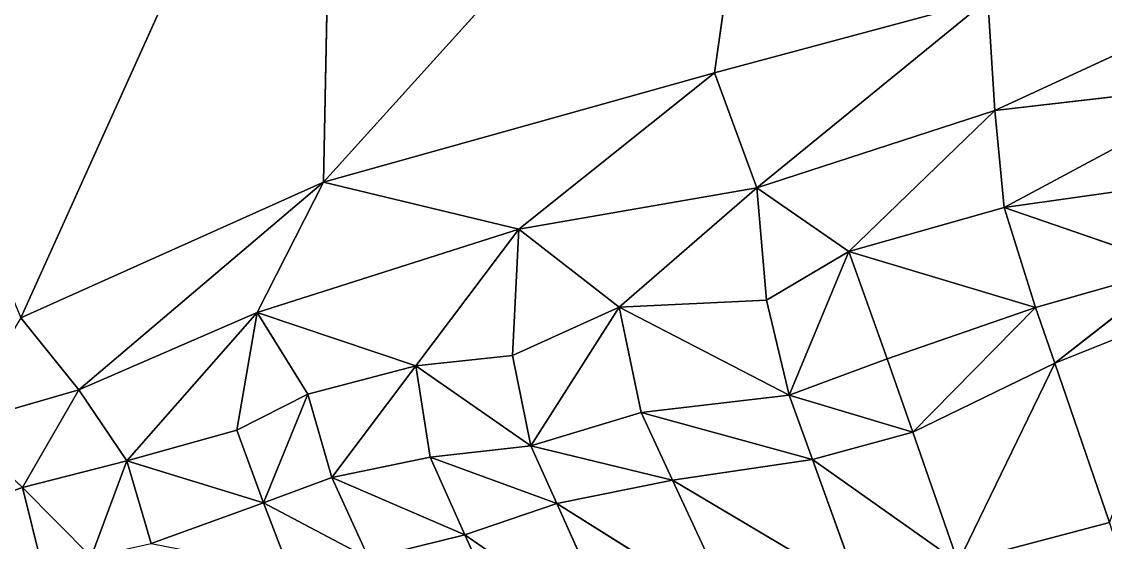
# Model space of a CAD drawing. Header units: metres. Extents: x 0 to 613718, y 0 to 269741.
# Drawn here: x 613026.8 to 613338.9, y 267575.1 to 267725.1 of the extents above; entities that cross this region are included whole.
import ezdxf

# ---------------------------------------------------------------- set-up
doc = ezdxf.new("R2010")
doc.units = ezdxf.units.M
doc.layers.get('0').update_dxf_attribs({"color": 13, "true_color": 0xff5454})

# ---------------------------------------------------------------- blocks, each defined once
blk = doc.blocks.new('Group1_1')
for p, q in [((613026.51, 267639.74, 245.8), (613116.81, 267839.92, 246.37)), ((613116.81, 267839.92, 246.37), (613113.69, 267678.84, 245.93)), ((613113.69, 267678.84, 245.93), (613242.02, 267820.95, 246.54)), ((613226.27, 267710.3, 246.09), (613242.02, 267820.95, 246.54)), ((613307.05, 267699.52, 246.11), (613418.91, 267751.3, 246.44)), ((613305.04, 267731.53, 246.22), (613226.27, 267710.3, 246.09)), ((613238.52, 267677.25, 246), (613305.04, 267731.53, 246.22)), ((613305.04, 267731.53, 246.22), (613307.05, 267699.52, 246.11)), ((613113.69, 267678.84, 245.93), (613226.27, 267710.3, 246.09)), ((613226.27, 267710.3, 246.09), (613169.99, 267665.26, 245.94)), ((613226.27, 267710.3, 246.09), (613238.52, 267677.25, 246)), ((613376.9, 267707.53, 246.16), (613307.05, 267699.52, 246.11)), ((613309.73, 267671.58, 245.99), (613376.9, 267707.53, 246.16)), ((613307.05, 267699.52, 246.11), (613238.52, 267677.25, 246)), ((613264.97, 267658.83, 245.94), (613307.05, 267699.52, 246.11)), ((613307.05, 267699.52, 246.11), (613309.73, 267671.58, 245.99)), ((613113.69, 267678.84, 245.93), (613026.51, 267639.74, 245.8)), ((613043.21, 267619, 245.77), (613113.69, 267678.84, 245.93)), ((613094.61, 267641.27, 245.83), (613113.69, 267678.84, 245.93)), ((613169.99, 267665.26, 245.94), (613113.69, 267678.84, 245.93)), ((613238.52, 267677.25, 246), (613169.99, 267665.26, 245.94)), ((613238.52, 267677.25, 246), (613198.82, 267642.85, 245.88)), ((613241.26, 267644.84, 245.9), (613238.52, 267677.25, 246)), ((613238.52, 267677.25, 246), (613264.97, 267658.83, 245.94)), ((613353.31, 267677.72, 246.02), (613309.73, 267671.58, 245.99)), ((613264.97, 267658.83, 245.94), (613309.73, 267671.58, 245.99)), ((613309.73, 267671.58, 245.99), (613359.66, 267654.31, 245.89)), ((613318.79, 267642.77, 245.86), (613309.73, 267671.58, 245.99)), ((613169.99, 267665.26, 245.94), (613094.61, 267641.27, 245.83)), ((613140.24, 267625.95, 245.83), (613169.99, 267665.26, 245.94)), ((613169.99, 267665.26, 245.94), (613168.09, 267628.85, 245.85)), ((613169.99, 267665.26, 245.94), (613198.82, 267642.85, 245.88)), ((613264.97, 267658.83, 245.94), (613241.26, 267644.84, 245.9)), ((613247.85, 267617.44, 245.81), (613264.97, 267658.83, 245.94)), ((613264.97, 267658.83, 245.94), (613318.79, 267642.77, 245.86)), ((613276.08, 267627.94, 245.83), (613264.97, 267658.83, 245.94)), ((613359.66, 267654.31, 245.89), (613318.79, 267642.77, 245.86)), ((613324.3, 267626.66, 245.78), (613359.66, 267654.31, 245.89)), ((613198.82, 267642.85, 245.88), (613168.09, 267628.85, 245.85)), ((613173.44, 267602.86, 245.78), (613198.82, 267642.85, 245.88)), ((613198.82, 267642.85, 245.88), (613241.26, 267644.84, 245.9)), ((613198.82, 267642.85, 245.88), (613205.14, 267612.46, 245.8)), ((613247.85, 267617.44, 245.81), (613198.82, 267642.85, 245.88)), ((613247.85, 267617.44, 245.81), (613241.26, 267644.84, 245.9)), ((613318.79, 267642.77, 245.86), (613276.08, 267627.94, 245.83)), ((613283.45, 267606.79, 245.74), (613318.79, 267642.77, 245.86)), ((613318.79, 267642.77, 245.86), (613324.3, 267626.66, 245.78)), ((613026.51, 267639.74, 245.8), (613043.21, 267619, 245.77)), ((613043.21, 267619, 245.77), (613094.61, 267641.27, 245.83)), ((613057.05, 267598.57, 245.75), (613094.61, 267641.27, 245.83)), ((613094.61, 267641.27, 245.83), (613088.69, 267607.34, 245.78)), ((613094.61, 267641.27, 245.83), (613140.24, 267625.95, 245.83)), ((613109.21, 267617.79, 245.81), (613094.61, 267641.27, 245.83)), ((613363.65, 267642.47, 245.81), (613324.3, 267626.66, 245.78)), ((613168.09, 267628.85, 245.85), (613140.24, 267625.95, 245.83)), ((613168.09, 267628.85, 245.85), (613173.44, 267602.86, 245.78)), ((613276.08, 267627.94, 245.83), (613247.85, 267617.44, 245.81)), ((613283.45, 267606.79, 245.74), (613276.08, 267627.94, 245.83)), ((613109.21, 267617.79, 245.81), (613140.24, 267625.95, 245.83)), ((613140.24, 267625.95, 245.83), (613116.12, 267593.78, 245.75)), ((613140.24, 267625.95, 245.83), (613144.42, 267599.6, 245.77)), ((613173.44, 267602.86, 245.78), (613140.24, 267625.95, 245.83)), ((613324.3, 267626.66, 245.78), (613283.45, 267606.79, 245.74)), ((613324.3, 267626.66, 245.78), (613296.52, 267569.29, 245.72)), ((613324.3, 267626.66, 245.78), (613340.02, 267580.73, 245.76)), ((613043.21, 267619, 245.77), (613008.03, 267608.81, 245.74)), ((613027.01, 267590.87, 245.73), (613043.21, 267619, 245.77)), ((613043.21, 267619, 245.77), (613057.05, 267598.57, 245.75)), ((613109.21, 267617.79, 245.81), (613088.69, 267607.34, 245.78)), ((613109.21, 267617.79, 245.81), (613096.37, 267586.4, 245.74)), ((613116.12, 267593.78, 245.75), (613109.21, 267617.79, 245.81)), ((613205.14, 267612.46, 245.8), (613247.85, 267617.44, 245.81)), ((613247.85, 267617.44, 245.81), (613283.45, 267606.79, 245.74)), ((613254.53, 267598.94, 245.74), (613247.85, 267617.44, 245.81)), ((613173.44, 267602.86, 245.78), (613205.14, 267612.46, 245.8)), ((613205.14, 267612.46, 245.8), (613214.2, 267592.96, 245.74)), ((613254.53, 267598.94, 245.74), (613205.14, 267612.46, 245.8)), ((613027.01, 267590.87, 245.73), (613008.03, 267608.81, 245.74)), ((613088.69, 267607.34, 245.78), (613057.05, 267598.57, 245.75)), ((613088.69, 267607.34, 245.78), (613096.37, 267586.4, 245.74)), ((613283.45, 267606.79, 245.74), (613254.53, 267598.94, 245.74)), ((613283.45, 267606.79, 245.74), (613296.52, 267569.29, 245.72)), ((613144.42, 267599.6, 245.77), (613173.44, 267602.86, 245.78)), ((613173.44, 267602.86, 245.78), (613214.2, 267592.96, 245.74)), ((613180.9, 267586.26, 245.72), (613173.44, 267602.86, 245.78)), ((613144.42, 267599.6, 245.77), (613116.12, 267593.78, 245.75)), ((613144.42, 267599.6, 245.77), (613180.9, 267586.26, 245.72)), ((613144.42, 267599.6, 245.77), (613154.44, 267577.26, 245.72)), ((613214.2, 267592.96, 245.74), (613254.53, 267598.94, 245.74)), ((613268.25, 267560.91, 245.72), (613254.53, 267598.94, 245.74)), ((613254.53, 267598.94, 245.74), (613296.52, 267569.29, 245.72)), ((613057.05, 267598.57, 245.75), (613027.01, 267590.87, 245.73)), ((613046.77, 267570.83, 245.71), (613057.05, 267598.57, 245.75)), ((613057.05, 267598.57, 245.75), (613064.02, 267574.76, 245.72)), ((613096.37, 267586.4, 245.74), (613057.05, 267598.57, 245.75)), ((613096.37, 267586.4, 245.74), (613116.12, 267593.78, 245.75)), ((613116.12, 267593.78, 245.75), (613154.44, 267577.26, 245.72)), ((613116.12, 267593.78, 245.75), (613126.76, 267570.42, 245.71)), ((613180.9, 267586.26, 245.72), (613214.2, 267592.96, 245.74)), ((613214.2, 267592.96, 245.74), (613268.25, 267560.91, 245.72)), ((613232.34, 267553.95, 245.72), (613214.2, 267592.96, 245.74)), ((612998.98, 267581.18, 245.71), (613027.01, 267590.87, 245.73)), ((613046.77, 267570.83, 245.71), (613027.01, 267590.87, 245.73)), ((613027.01, 267590.87, 245.73), (613032.71, 267567.98, 245.71)), ((613064.02, 267574.76, 245.72), (613096.37, 267586.4, 245.74)), ((613096.37, 267586.4, 245.74), (613103.86, 267566.98, 245.71)), ((613126.76, 267570.42, 245.71), (613096.37, 267586.4, 245.74)), ((613180.9, 267586.26, 245.72), (613154.44, 267577.26, 245.72)), ((613198.79, 267546.5, 245.73), (613180.9, 267586.26, 245.72)), ((613180.9, 267586.26, 245.72), (613232.34, 267553.95, 245.72)), ((613340.02, 267580.73, 245.76), (613296.52, 267569.29, 245.72)), ((613126.76, 267570.42, 245.71), (613154.44, 267577.26, 245.72)), ((613154.44, 267577.26, 245.72), (613198.79, 267546.5, 245.73)), ((613154.44, 267577.26, 245.72), (613171.73, 267538.71, 245.71))]:
    blk.add_line(p, q)
mesh = blk.add_polyface()
corners = [(613116.81, 267839.92, 246.37), (612971.08, 267773.34, 246.02), (613026.51, 267639.74, 245.8)]
mesh.append_faces([[corners[k] for k in face] for face in [(0, 1, 2)]])
mesh = blk.add_polyface()
corners = [(613116.81, 267839.92, 246.37), (613026.51, 267639.74, 245.8), (613113.69, 267678.84, 245.93)]
mesh.append_faces([[corners[k] for k in face] for face in [(0, 1, 2)]])
mesh = blk.add_polyface()
corners = [(613242.02, 267820.95, 246.54), (613116.81, 267839.92, 246.37), (613113.69, 267678.84, 245.93)]
mesh.append_faces([[corners[k] for k in face] for face in [(0, 1, 2)]])
mesh = blk.add_polyface()
corners = [(613242.02, 267820.95, 246.54), (613113.69, 267678.84, 245.93), (613226.27, 267710.3, 246.09)]
mesh.append_faces([[corners[k] for k in face] for face in [(0, 1, 2)]])
mesh = blk.add_polyface()
corners = [(613305.04, 267731.53, 246.22), (613242.02, 267820.95, 246.54), (613226.27, 267710.3, 246.09)]
mesh.append_faces([[corners[k] for k in face] for face in [(0, 1, 2)]])
mesh = blk.add_polyface()
corners = [(613418.91, 267751.3, 246.44), (613305.04, 267731.53, 246.22), (613307.05, 267699.52, 246.11)]
mesh.append_faces([[corners[k] for k in face] for face in [(0, 1, 2)]])
mesh = blk.add_polyface()
corners = [(613418.91, 267751.3, 246.44), (613307.05, 267699.52, 246.11), (613376.9, 267707.53, 246.16)]
mesh.append_faces([[corners[k] for k in face] for face in [(0, 1, 2)]])
mesh = blk.add_polyface()
corners = [(613305.04, 267731.53, 246.22), (613226.27, 267710.3, 246.09), (613238.52, 267677.25, 246)]
mesh.append_faces([[corners[k] for k in face] for face in [(0, 1, 2)]])
mesh = blk.add_polyface()
corners = [(613307.05, 267699.52, 246.11), (613305.04, 267731.53, 246.22), (613238.52, 267677.25, 246)]
mesh.append_faces([[corners[k] for k in face] for face in [(0, 1, 2)]])
mesh = blk.add_polyface()
corners = [(613226.27, 267710.3, 246.09), (613113.69, 267678.84, 245.93), (613169.99, 267665.26, 245.94)]
mesh.append_faces([[corners[k] for k in face] for face in [(0, 1, 2)]])
mesh = blk.add_polyface()
corners = [(613238.52, 267677.25, 246), (613226.27, 267710.3, 246.09), (613169.99, 267665.26, 245.94)]
mesh.append_faces([[corners[k] for k in face] for face in [(0, 1, 2)]])
mesh = blk.add_polyface()
corners = [(613376.9, 267707.53, 246.16), (613307.05, 267699.52, 246.11), (613309.73, 267671.58, 245.99)]
mesh.append_faces([[corners[k] for k in face] for face in [(0, 1, 2)]])
mesh = blk.add_polyface()
corners = [(613376.9, 267707.53, 246.16), (613309.73, 267671.58, 245.99), (613353.31, 267677.72, 246.02)]
mesh.append_faces([[corners[k] for k in face] for face in [(0, 1, 2)]])
mesh = blk.add_polyface()
corners = [(613307.05, 267699.52, 246.11), (613238.52, 267677.25, 246), (613264.97, 267658.83, 245.94)]
mesh.append_faces([[corners[k] for k in face] for face in [(0, 1, 2)]])
mesh = blk.add_polyface()
corners = [(613309.73, 267671.58, 245.99), (613307.05, 267699.52, 246.11), (613264.97, 267658.83, 245.94)]
mesh.append_faces([[corners[k] for k in face] for face in [(0, 1, 2)]])
mesh = blk.add_polyface()
corners = [(613113.69, 267678.84, 245.93), (613026.51, 267639.74, 245.8), (613043.21, 267619, 245.77)]
mesh.append_faces([[corners[k] for k in face] for face in [(0, 1, 2)]])
mesh = blk.add_polyface()
corners = [(613113.69, 267678.84, 245.93), (613043.21, 267619, 245.77), (613094.61, 267641.27, 245.83)]
mesh.append_faces([[corners[k] for k in face] for face in [(0, 1, 2)]])
mesh = blk.add_polyface()
corners = [(613169.99, 267665.26, 245.94), (613113.69, 267678.84, 245.93), (613094.61, 267641.27, 245.83)]
mesh.append_faces([[corners[k] for k in face] for face in [(0, 1, 2)]])
mesh = blk.add_polyface()
corners = [(613238.52, 267677.25, 246), (613169.99, 267665.26, 245.94), (613198.82, 267642.85, 245.88)]
mesh.append_faces([[corners[k] for k in face] for face in [(0, 1, 2)]])
mesh = blk.add_polyface()
corners = [(613241.26, 267644.84, 245.9), (613238.52, 267677.25, 246), (613198.82, 267642.85, 245.88)]
mesh.append_faces([[corners[k] for k in face] for face in [(0, 1, 2)]])
mesh = blk.add_polyface()
corners = [(613264.97, 267658.83, 245.94), (613238.52, 267677.25, 246), (613241.26, 267644.84, 245.9)]
mesh.append_faces([[corners[k] for k in face] for face in [(0, 1, 2)]])
mesh = blk.add_polyface()
corners = [(613359.66, 267654.31, 245.89), (613353.31, 267677.72, 246.02), (613309.73, 267671.58, 245.99)]
mesh.append_faces([[corners[k] for k in face] for face in [(0, 1, 2)]])
mesh = blk.add_polyface()
corners = [(613318.79, 267642.77, 245.86), (613309.73, 267671.58, 245.99), (613264.97, 267658.83, 245.94)]
mesh.append_faces([[corners[k] for k in face] for face in [(0, 1, 2)]])
mesh = blk.add_polyface()
corners = [(613359.66, 267654.31, 245.89), (613309.73, 267671.58, 245.99), (613318.79, 267642.77, 245.86)]
mesh.append_faces([[corners[k] for k in face] for face in [(0, 1, 2)]])
mesh = blk.add_polyface()
corners = [(613169.99, 267665.26, 245.94), (613094.61, 267641.27, 245.83), (613140.24, 267625.95, 245.83)]
mesh.append_faces([[corners[k] for k in face] for face in [(0, 1, 2)]])
mesh = blk.add_polyface()
corners = [(613169.99, 267665.26, 245.94), (613140.24, 267625.95, 245.83), (613168.09, 267628.85, 245.85)]
mesh.append_faces([[corners[k] for k in face] for face in [(0, 1, 2)]])
mesh = blk.add_polyface()
corners = [(613198.82, 267642.85, 245.88), (613169.99, 267665.26, 245.94), (613168.09, 267628.85, 245.85)]
mesh.append_faces([[corners[k] for k in face] for face in [(0, 1, 2)]])
mesh = blk.add_polyface()
corners = [(613264.97, 267658.83, 245.94), (613241.26, 267644.84, 245.9), (613247.85, 267617.44, 245.81)]
mesh.append_faces([[corners[k] for k in face] for face in [(0, 1, 2)]])
mesh = blk.add_polyface()
corners = [(613276.08, 267627.94, 245.83), (613264.97, 267658.83, 245.94), (613247.85, 267617.44, 245.81)]
mesh.append_faces([[corners[k] for k in face] for face in [(0, 1, 2)]])
mesh = blk.add_polyface()
corners = [(613318.79, 267642.77, 245.86), (613264.97, 267658.83, 245.94), (613276.08, 267627.94, 245.83)]
mesh.append_faces([[corners[k] for k in face] for face in [(0, 1, 2)]])
mesh = blk.add_polyface()
corners = [(613359.66, 267654.31, 245.89), (613318.79, 267642.77, 245.86), (613324.3, 267626.66, 245.78)]
mesh.append_faces([[corners[k] for k in face] for face in [(0, 1, 2)]])
mesh = blk.add_polyface()
corners = [(613363.65, 267642.47, 245.81), (613359.66, 267654.31, 245.89), (613324.3, 267626.66, 245.78)]
mesh.append_faces([[corners[k] for k in face] for face in [(0, 1, 2)]])
mesh = blk.add_polyface()
corners = [(613198.82, 267642.85, 245.88), (613168.09, 267628.85, 245.85), (613173.44, 267602.86, 245.78)]
mesh.append_faces([[corners[k] for k in face] for face in [(0, 1, 2)]])
mesh = blk.add_polyface()
corners = [(613205.14, 267612.46, 245.8), (613198.82, 267642.85, 245.88), (613173.44, 267602.86, 245.78)]
mesh.append_faces([[corners[k] for k in face] for face in [(0, 1, 2)]])
mesh = blk.add_polyface()
corners = [(613247.85, 267617.44, 245.81), (613241.26, 267644.84, 245.9), (613198.82, 267642.85, 245.88)]
mesh.append_faces([[corners[k] for k in face] for face in [(0, 1, 2)]])
mesh = blk.add_polyface()
corners = [(613247.85, 267617.44, 245.81), (613198.82, 267642.85, 245.88), (613205.14, 267612.46, 245.8)]
mesh.append_faces([[corners[k] for k in face] for face in [(0, 1, 2)]])
mesh = blk.add_polyface()
corners = [(613318.79, 267642.77, 245.86), (613276.08, 267627.94, 245.83), (613283.45, 267606.79, 245.74)]
mesh.append_faces([[corners[k] for k in face] for face in [(0, 1, 2)]])
mesh = blk.add_polyface()
corners = [(613324.3, 267626.66, 245.78), (613318.79, 267642.77, 245.86), (613283.45, 267606.79, 245.74)]
mesh.append_faces([[corners[k] for k in face] for face in [(0, 1, 2)]])
mesh = blk.add_polyface()
corners = [(613043.21, 267619, 245.77), (613026.51, 267639.74, 245.8), (613008.03, 267608.81, 245.74)]
mesh.append_faces([[corners[k] for k in face] for face in [(0, 1, 2)]])
mesh = blk.add_polyface()
corners = [(613094.61, 267641.27, 245.83), (613043.21, 267619, 245.77), (613057.05, 267598.57, 245.75)]
mesh.append_faces([[corners[k] for k in face] for face in [(0, 1, 2)]])
mesh = blk.add_polyface()
corners = [(613094.61, 267641.27, 245.83), (613057.05, 267598.57, 245.75), (613088.69, 267607.34, 245.78)]
mesh.append_faces([[corners[k] for k in face] for face in [(0, 1, 2)]])
mesh = blk.add_polyface()
corners = [(613109.21, 267617.79, 245.81), (613094.61, 267641.27, 245.83), (613088.69, 267607.34, 245.78)]
mesh.append_faces([[corners[k] for k in face] for face in [(0, 1, 2)]])
mesh = blk.add_polyface()
corners = [(613140.24, 267625.95, 245.83), (613094.61, 267641.27, 245.83), (613109.21, 267617.79, 245.81)]
mesh.append_faces([[corners[k] for k in face] for face in [(0, 1, 2)]])
mesh = blk.add_polyface()
corners = [(613363.65, 267642.47, 245.81), (613324.3, 267626.66, 245.78), (613340.02, 267580.73, 245.76)]
mesh.append_faces([[corners[k] for k in face] for face in [(0, 1, 2)]])
mesh = blk.add_polyface()
corners = [(613173.44, 267602.86, 245.78), (613168.09, 267628.85, 245.85), (613140.24, 267625.95, 245.83)]
mesh.append_faces([[corners[k] for k in face] for face in [(0, 1, 2)]])
mesh = blk.add_polyface()
corners = [(613283.45, 267606.79, 245.74), (613276.08, 267627.94, 245.83), (613247.85, 267617.44, 245.81)]
mesh.append_faces([[corners[k] for k in face] for face in [(0, 1, 2)]])
mesh = blk.add_polyface()
corners = [(613140.24, 267625.95, 245.83), (613109.21, 267617.79, 245.81), (613116.12, 267593.78, 245.75)]
mesh.append_faces([[corners[k] for k in face] for face in [(0, 1, 2)]])
mesh = blk.add_polyface()
corners = [(613144.42, 267599.6, 245.77), (613140.24, 267625.95, 245.83), (613116.12, 267593.78, 245.75)]
mesh.append_faces([[corners[k] for k in face] for face in [(0, 1, 2)]])
mesh = blk.add_polyface()
corners = [(613173.44, 267602.86, 245.78), (613140.24, 267625.95, 245.83), (613144.42, 267599.6, 245.77)]
mesh.append_faces([[corners[k] for k in face] for face in [(0, 1, 2)]])
mesh = blk.add_polyface()
corners = [(613324.3, 267626.66, 245.78), (613283.45, 267606.79, 245.74), (613296.52, 267569.29, 245.72)]
mesh.append_faces([[corners[k] for k in face] for face in [(0, 1, 2)]])
mesh = blk.add_polyface()
corners = [(613340.02, 267580.73, 245.76), (613324.3, 267626.66, 245.78), (613296.52, 267569.29, 245.72)]
mesh.append_faces([[corners[k] for k in face] for face in [(0, 1, 2)]])
mesh = blk.add_polyface()
corners = [(613043.21, 267619, 245.77), (613008.03, 267608.81, 245.74), (613027.01, 267590.87, 245.73)]
mesh.append_faces([[corners[k] for k in face] for face in [(0, 1, 2)]])
mesh = blk.add_polyface()
corners = [(613057.05, 267598.57, 245.75), (613043.21, 267619, 245.77), (613027.01, 267590.87, 245.73)]
mesh.append_faces([[corners[k] for k in face] for face in [(0, 1, 2)]])
mesh = blk.add_polyface()
corners = [(613109.21, 267617.79, 245.81), (613088.69, 267607.34, 245.78), (613096.37, 267586.4, 245.74)]
mesh.append_faces([[corners[k] for k in face] for face in [(0, 1, 2)]])
mesh = blk.add_polyface()
corners = [(613116.12, 267593.78, 245.75), (613109.21, 267617.79, 245.81), (613096.37, 267586.4, 245.74)]
mesh.append_faces([[corners[k] for k in face] for face in [(0, 1, 2)]])
mesh = blk.add_polyface()
corners = [(613254.53, 267598.94, 245.74), (613247.85, 267617.44, 245.81), (613205.14, 267612.46, 245.8)]
mesh.append_faces([[corners[k] for k in face] for face in [(0, 1, 2)]])
mesh = blk.add_polyface()
corners = [(613283.45, 267606.79, 245.74), (613247.85, 267617.44, 245.81), (613254.53, 267598.94, 245.74)]
mesh.append_faces([[corners[k] for k in face] for face in [(0, 1, 2)]])
mesh = blk.add_polyface()
corners = [(613214.2, 267592.96, 245.74), (613205.14, 267612.46, 245.8), (613173.44, 267602.86, 245.78)]
mesh.append_faces([[corners[k] for k in face] for face in [(0, 1, 2)]])
mesh = blk.add_polyface()
corners = [(613254.53, 267598.94, 245.74), (613205.14, 267612.46, 245.8), (613214.2, 267592.96, 245.74)]
mesh.append_faces([[corners[k] for k in face] for face in [(0, 1, 2)]])
mesh = blk.add_polyface()
corners = [(613027.01, 267590.87, 245.73), (613008.03, 267608.81, 245.74), (612998.98, 267581.18, 245.71)]
mesh.append_faces([[corners[k] for k in face] for face in [(0, 1, 2)]])
mesh = blk.add_polyface()
corners = [(613096.37, 267586.4, 245.74), (613088.69, 267607.34, 245.78), (613057.05, 267598.57, 245.75)]
mesh.append_faces([[corners[k] for k in face] for face in [(0, 1, 2)]])
mesh = blk.add_polyface()
corners = [(613296.52, 267569.29, 245.72), (613283.45, 267606.79, 245.74), (613254.53, 267598.94, 245.74)]
mesh.append_faces([[corners[k] for k in face] for face in [(0, 1, 2)]])
mesh = blk.add_polyface()
corners = [(613180.9, 267586.26, 245.72), (613173.44, 267602.86, 245.78), (613144.42, 267599.6, 245.77)]
mesh.append_faces([[corners[k] for k in face] for face in [(0, 1, 2)]])
mesh = blk.add_polyface()
corners = [(613214.2, 267592.96, 245.74), (613173.44, 267602.86, 245.78), (613180.9, 267586.26, 245.72)]
mesh.append_faces([[corners[k] for k in face] for face in [(0, 1, 2)]])
mesh = blk.add_polyface()
corners = [(613154.44, 267577.26, 245.72), (613144.42, 267599.6, 245.77), (613116.12, 267593.78, 245.75)]
mesh.append_faces([[corners[k] for k in face] for face in [(0, 1, 2)]])
mesh = blk.add_polyface()
corners = [(613180.9, 267586.26, 245.72), (613144.42, 267599.6, 245.77), (613154.44, 267577.26, 245.72)]
mesh.append_faces([[corners[k] for k in face] for face in [(0, 1, 2)]])
mesh = blk.add_polyface()
corners = [(613268.25, 267560.91, 245.72), (613254.53, 267598.94, 245.74), (613214.2, 267592.96, 245.74)]
mesh.append_faces([[corners[k] for k in face] for face in [(0, 1, 2)]])
mesh = blk.add_polyface()
corners = [(613296.52, 267569.29, 245.72), (613254.53, 267598.94, 245.74), (613268.25, 267560.91, 245.72)]
mesh.append_faces([[corners[k] for k in face] for face in [(0, 1, 2)]])
mesh = blk.add_polyface()
corners = [(613057.05, 267598.57, 245.75), (613027.01, 267590.87, 245.73), (613046.77, 267570.83, 245.71)]
mesh.append_faces([[corners[k] for k in face] for face in [(0, 1, 2)]])
mesh = blk.add_polyface()
corners = [(613064.02, 267574.76, 245.72), (613057.05, 267598.57, 245.75), (613046.77, 267570.83, 245.71)]
mesh.append_faces([[corners[k] for k in face] for face in [(0, 1, 2)]])
mesh = blk.add_polyface()
corners = [(613096.37, 267586.4, 245.74), (613057.05, 267598.57, 245.75), (613064.02, 267574.76, 245.72)]
mesh.append_faces([[corners[k] for k in face] for face in [(0, 1, 2)]])
mesh = blk.add_polyface()
corners = [(613126.76, 267570.42, 245.71), (613116.12, 267593.78, 245.75), (613096.37, 267586.4, 245.74)]
mesh.append_faces([[corners[k] for k in face] for face in [(0, 1, 2)]])
mesh = blk.add_polyface()
corners = [(613154.44, 267577.26, 245.72), (613116.12, 267593.78, 245.75), (613126.76, 267570.42, 245.71)]
mesh.append_faces([[corners[k] for k in face] for face in [(0, 1, 2)]])
mesh = blk.add_polyface()
corners = [(613232.34, 267553.95, 245.72), (613214.2, 267592.96, 245.74), (613180.9, 267586.26, 245.72)]
mesh.append_faces([[corners[k] for k in face] for face in [(0, 1, 2)]])
mesh = blk.add_polyface()
corners = [(613268.25, 267560.91, 245.72), (613214.2, 267592.96, 245.74), (613232.34, 267553.95, 245.72)]
mesh.append_faces([[corners[k] for k in face] for face in [(0, 1, 2)]])
mesh = blk.add_polyface()
corners = [(613032.71, 267567.98, 245.71), (613027.01, 267590.87, 245.73), (612998.98, 267581.18, 245.71)]
mesh.append_faces([[corners[k] for k in face] for face in [(0, 1, 2)]])
mesh = blk.add_polyface()
corners = [(613046.77, 267570.83, 245.71), (613027.01, 267590.87, 245.73), (613032.71, 267567.98, 245.71)]
mesh.append_faces([[corners[k] for k in face] for face in [(0, 1, 2)]])
mesh = blk.add_polyface()
corners = [(613103.86, 267566.98, 245.71), (613096.37, 267586.4, 245.74), (613064.02, 267574.76, 245.72)]
mesh.append_faces([[corners[k] for k in face] for face in [(0, 1, 2)]])
mesh = blk.add_polyface()
corners = [(613126.76, 267570.42, 245.71), (613096.37, 267586.4, 245.74), (613103.86, 267566.98, 245.71)]
mesh.append_faces([[corners[k] for k in face] for face in [(0, 1, 2)]])
mesh = blk.add_polyface()
corners = [(613198.79, 267546.5, 245.73), (613180.9, 267586.26, 245.72), (613154.44, 267577.26, 245.72)]
mesh.append_faces([[corners[k] for k in face] for face in [(0, 1, 2)]])
mesh = blk.add_polyface()
corners = [(613232.34, 267553.95, 245.72), (613180.9, 267586.26, 245.72), (613198.79, 267546.5, 245.73)]
mesh.append_faces([[corners[k] for k in face] for face in [(0, 1, 2)]])
mesh = blk.add_polyface()
corners = [(613032.71, 267567.98, 245.71), (612998.98, 267581.18, 245.71), (612975.21, 267550.92, 245.68)]
mesh.append_faces([[corners[k] for k in face] for face in [(0, 1, 2)]])
mesh = blk.add_polyface()
corners = [(613353.65, 267540.88, 245.75), (613340.02, 267580.73, 245.76), (613296.52, 267569.29, 245.72)]
mesh.append_faces([[corners[k] for k in face] for face in [(0, 1, 2)]])
mesh = blk.add_polyface()
corners = [(613171.73, 267538.71, 245.71), (613154.44, 267577.26, 245.72), (613126.76, 267570.42, 245.71)]
mesh.append_faces([[corners[k] for k in face] for face in [(0, 1, 2)]])
mesh = blk.add_polyface()
corners = [(613198.79, 267546.5, 245.73), (613154.44, 267577.26, 245.72), (613171.73, 267538.71, 245.71)]
mesh.append_faces([[corners[k] for k in face] for face in [(0, 1, 2)]])

msp = doc.modelspace()

# ---------------------------------------------------------------- block references
msp.add_blockref('Group1_1', (0, 0))

doc.saveas('drawing.dxf')
